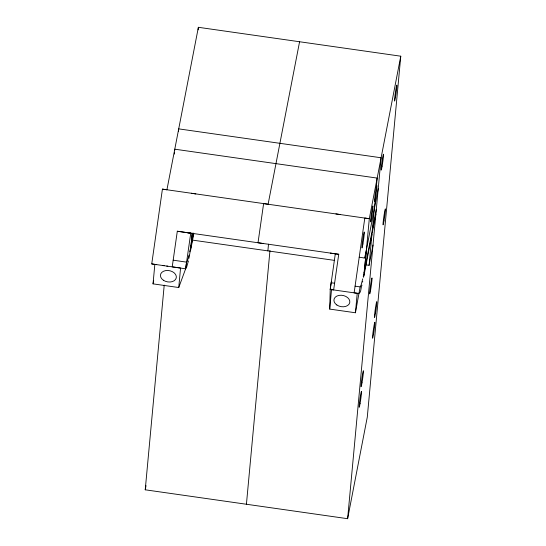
<?xml version="1.0" encoding="UTF-8"?>
<svg xmlns="http://www.w3.org/2000/svg" width="546" height="546" viewBox="0 0 546 546"><rect width="100%" height="100%" fill="white"/><g stroke="black" fill="none" stroke-linecap="round" stroke-linejoin="round"><path stroke-width="0.82" d="M362.742 278.829L361.22 284.684L360.142 286.909L355.426 312.762L329.716 309.091L330.228 289.448L335.299 253.842L338.738 254.279L333.654 289.885L330.234 289.448L357.234 293.284C361.595 294.704 360.544 287.503 361.964 285.142M185.736 232.432L190.738 233.203L185.633 268.803L178.747 287.53L153.037 283.865L154.839 264.387L151.74 263.916L162.421 189.121L369.308 218.714L364.523 270.27M174.324 154.081L174.474 152.45M174.631 150.819L174.781 149.188L377.17 178.085L376.262 187.879M162.421 189.121L166.912 189.817L198.375 27.3L400.771 56.197L367.287 417.13L347.625 518.7L145.229 489.803L164.216 285.135M178.474 131.422L178.713 128.87L381.101 157.767L347.625 518.7M198.143 29.846L198.375 27.3M178.747 287.53L180.555 268.059L172.222 266.837L177.307 231.231L338.738 254.279M192.172 233.244L190.547 250.532L193.782 233.831M191.045 245.502L192.192 233.128M267.881 250.873L268.502 244.185M246.423 504.251L269.963 250.539M329.716 309.091L331.518 289.619M355.426 312.762L357.234 293.284L354.129 292.813L364.81 218.018L369.308 218.714L400.771 56.197M378.235 188.704L366.434 249.652L363.616 277.368M365.704 264.844L369.076 265.329L371.949 234.391M372.386 229.648L375.211 199.222M193.455 233.067L188.943 258.319M376.324 209.33L364.469 270.557L364.018 275.334L375.88 214.073M188.083 262.066L186.657 267.103L185.633 268.803L186.555 262.141L187.476 260.695L188.78 256.108M330.815 288.745L330.2 289.448L331.149 282.787L331.777 282.002M153.037 283.865L153.679 280.528M145.229 489.803L146.035 485.64M299.577 41.749L268.106 204.265L263.616 203.569L258.019 242.758L263.022 243.523M369.076 265.329L373.014 245.011M190.991 245.789L189.762 251.788M364.469 270.557L364.332 271.246M364.066 272.59L364.155 272.147M363.629 274.727L363.718 274.304M363.24 276.556L363.329 276.16M362.653 282.023L362.749 281.579M189.025 255.112L188.861 255.781M188.35 260.947L188.172 261.698M360.128 286.916L355.084 286.152M331.169 282.794L334.602 283.231M186.555 262.141L173.171 260.176M185.606 268.803L151.74 263.916M167.158 266.155L166.742 266.093M163.042 265.568L164.121 265.718M167.813 266.243L167.369 266.182M192.827 240.158L334.5 260.387M177.307 231.231L190.738 233.203M154.839 264.387L156.722 264.673M335.899 213.895L340.39 214.585M191.332 193.25L195.83 193.939M359.213 257.207L364.216 257.971M330.303 253.078L335.299 253.842M366.427 249.734A30.351 1.502 -81.9 0 1 364.196 258.087M335.497 253.726A30.351 1.502 -81.9 0 1 335.285 253.958M263.261 243.311A30.351 1.502 -81.9 0 1 263.001 243.639M190.984 232.992A30.351 1.502 -81.9 0 1 190.718 233.319M373.478 334.288A8.04 0.396 -81.9 0 0 374.843 322.297A8.04 0.396 -81.9 0 0 372.795 334.186A8.04 0.396 -81.9 0 0 373.478 334.288M384.002 220.857A8.04 0.396 -81.9 0 0 385.367 208.859A8.04 0.396 -81.9 0 0 383.319 220.748A8.04 0.396 -81.9 0 0 384.002 220.857M370.632 289.919A8.04 0.396 -81.9 0 0 371.997 277.928A8.04 0.396 -81.9 0 0 369.949 289.817A8.04 0.396 -81.9 0 0 370.632 289.919M395.481 97.106A8.04 0.396 -81.9 0 0 396.846 85.115A8.04 0.396 -81.9 0 0 394.799 97.004A8.04 0.396 -81.9 0 0 395.481 97.106M382.111 166.175A8.04 0.396 -81.9 0 0 383.476 154.184A8.04 0.396 -81.9 0 0 381.429 166.073A8.04 0.396 -81.9 0 0 382.111 166.175M360.107 403.358A8.04 0.396 -81.9 0 0 361.472 391.366A8.04 0.396 -81.9 0 0 359.425 403.255A8.04 0.396 -81.9 0 0 360.107 403.358M362.018 382.732A8.04 0.396 -81.9 0 0 363.383 370.741A8.04 0.396 -81.9 0 0 361.336 382.63A8.04 0.396 -81.9 0 0 362.018 382.732M375.389 313.663A8.04 0.396 -81.9 0 0 376.754 301.672A8.04 0.396 -81.9 0 0 374.713 313.561A8.04 0.396 -81.9 0 0 375.389 313.663M375.505 197.584A8.04 0.396 -81.9 0 0 376.87 185.592A8.04 0.396 -81.9 0 0 374.829 197.481A8.04 0.396 -81.9 0 0 375.505 197.584M336.862 305.002A8.04 5.685 11 0 0 349.74 302.661A8.04 5.685 11 0 0 339.005 295.393A8.04 5.685 11 0 0 336.862 305.002M371.573 217.902A8.04 0.396 -81.9 0 0 372.938 205.903A8.04 0.396 -81.9 0 0 370.891 217.793A8.04 0.396 -81.9 0 0 371.573 217.902M362.913 243.987A8.04 0.396 -81.9 0 0 364.278 231.989A8.04 0.396 -81.9 0 0 362.23 243.878A8.04 0.396 -81.9 0 0 362.913 243.987M163.384 280.235A8.04 5.685 11 0 0 176.262 277.894A8.04 5.685 11 0 0 165.527 270.625A8.04 5.685 11 0 0 163.384 280.235"/></g></svg>
